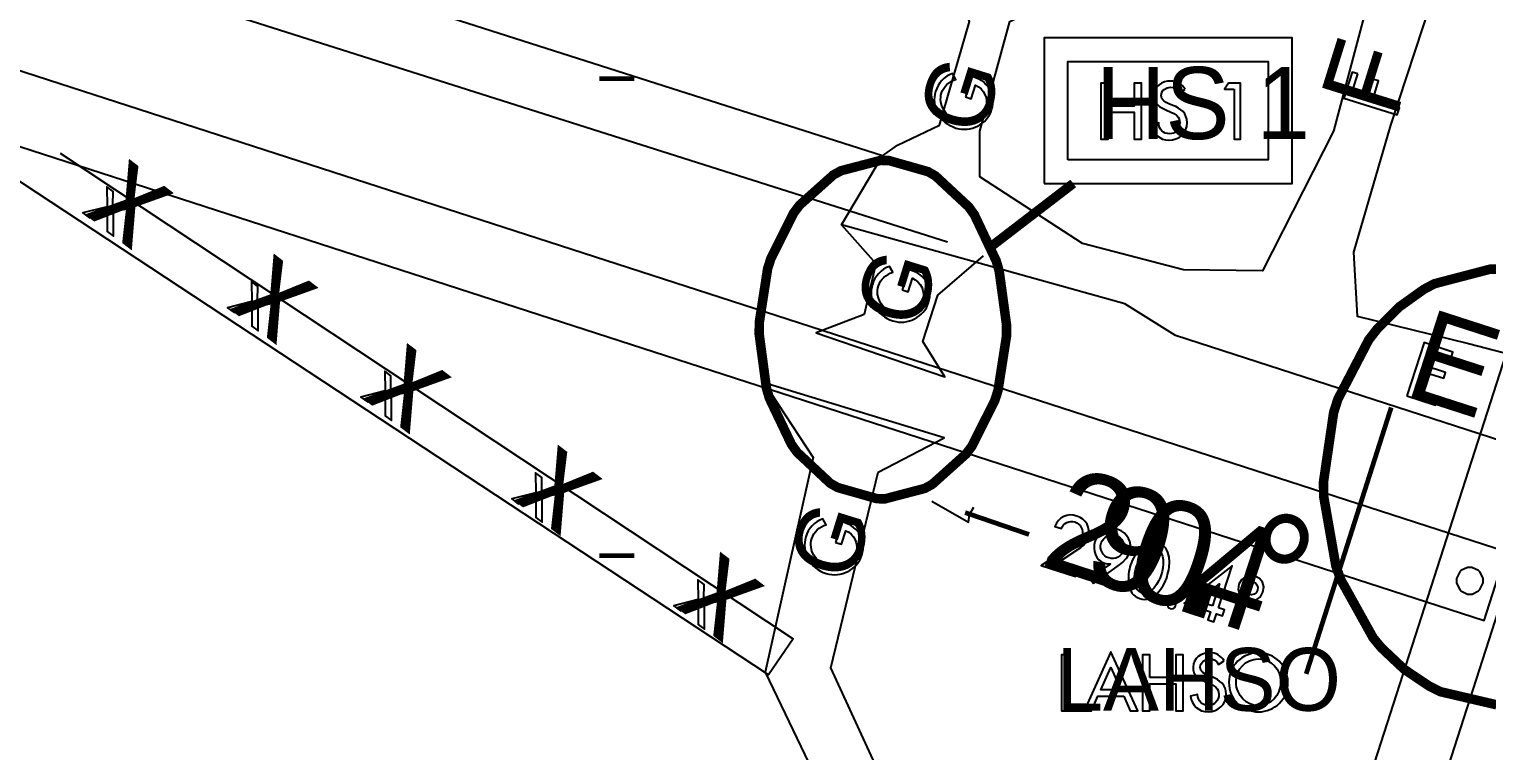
# Model space of a CAD drawing. Extents: x 0.25 to 5.47, y 0.33 to 5.65.
# Drawn here: x 2.484 to 4.146, y 3.494 to 4.317 of the extents above; entities that cross this region are included whole.
import ezdxf

# ---------------------------------------------------------------- set-up
doc = ezdxf.new("R2010")
doc.units = 0
doc.header["$MEASUREMENT"] = 0

msp = doc.modelspace()

# ---------------------------------------------------------------- linework, layer by layer
at = {"color": 0}
for points in [[(3.31044, 1.01557), (4.62819, 5.11083), (4.55013, 5.13487), (3.23236, 1.03944)], [(0.817762, 4.71983), (4.14318, 3.64307), (4.16818, 3.72114), (0.842774, 4.7979)], [(3.55165, 4.24001), (3.55832, 4.2379), (3.56321, 4.25331), (3.56668, 4.25168), (3.56961, 4.24929), (3.5721, 4.24636), (3.57389, 4.24289), (3.57531, 4.23931), (3.57585, 4.23557), (3.57585, 4.23182), (3.57514, 4.22819), (3.57433, 4.22586), (3.57308, 4.22364), (3.57183, 4.22151), (3.57026, 4.21972), (3.56651, 4.21653), (3.56233, 4.21403), (3.55778, 4.21235), (3.5529, 4.21153), (3.54807, 4.21153), (3.54318, 4.21262), (3.54058, 4.21349), (3.53803, 4.21474), (3.53581, 4.2161), (3.53364, 4.21767), (3.52983, 4.22114), (3.52696, 4.22526), (3.52485, 4.22971), (3.52376, 4.2346), (3.52349, 4.23708), (3.5236, 4.23958), (3.52387, 4.24208), (3.52458, 4.24457), (3.52556, 4.24724), (3.52707, 4.24972), (3.52875, 4.25206), (3.53071, 4.25418), (3.53304, 4.25613), (3.53543, 4.25776), (3.53819, 4.25917), (3.54096, 4.26014), (3.53711, 4.26682), (3.53375, 4.2654), (3.53054, 4.26361), (3.52761, 4.26139), (3.52501, 4.2589), (3.52262, 4.25613), (3.52067, 4.25304), (3.51904, 4.24972), (3.51779, 4.24636), (3.51693, 4.24322), (3.51639, 4.23986), (3.51628, 4.23665), (3.51654, 4.23335), (3.51693, 4.23025), (3.5179, 4.22711), (3.51904, 4.22401), (3.5204, 4.22125), (3.52208, 4.21847), (3.52414, 4.21582), (3.52636, 4.21332), (3.52875, 4.2111), (3.53153, 4.20915), (3.53444, 4.20736), (3.53765, 4.20583), (3.54096, 4.20458), (3.54417, 4.20378), (3.54736, 4.20335), (3.55057, 4.20318), (3.5536, 4.20335), (3.55681, 4.20378), (3.55985, 4.20458), (3.56278, 4.20557), (3.56569, 4.20682), (3.56836, 4.20833), (3.57096, 4.21012), (3.57335, 4.21224), (3.57557, 4.21446), (3.57747, 4.21696), (3.57915, 4.21957), (3.58057, 4.2225), (3.58165, 4.22553), (3.58251, 4.22874), (3.58306, 4.23182), (3.58317, 4.23469), (3.58306, 4.23763), (3.58263, 4.24056), (3.58192, 4.24333), (3.58094, 4.24599), (3.57969, 4.24849), (3.57818, 4.25082), (3.57639, 4.25304), (3.57443, 4.25515), (3.57221, 4.25711), (3.56972, 4.25874), (3.56706, 4.26025), (3.56429, 4.2615), (3.56125, 4.26264), (3.55886, 4.26335), (3.55165, 4.24001)], [(3.99918, 4.26639), (3.99251, 4.26844), (3.98318, 4.23861), (4.04406, 4.21957), (4.04656, 4.22749), (4.01611, 4.23693), (4.02262, 4.25836), (4.01594, 4.26042), (4.00933, 4.23915), (3.99235, 4.24447), (3.99918, 4.26639)], [(2.57319, 4.11475), (2.54557, 4.10781), (2.5529, 4.10211), (2.57319, 4.10781), (2.57319, 4.08653), (2.58029, 4.08111), (2.5804, 4.10915), (2.60275, 4.11442), (2.59543, 4.12011), (2.57969, 4.11654), (2.57986, 4.13211), (2.57275, 4.13747), (2.57319, 4.11475)], [(3.4796, 4.02001), (3.48639, 4.0179), (3.49126, 4.03347), (3.49457, 4.03168), (3.49761, 4.02929), (3.5, 4.02636), (3.50196, 4.02306), (3.50319, 4.01932), (3.5039, 4.01557), (3.5039, 4.01183), (3.50319, 4.00819), (3.50222, 4.00586), (3.50108, 4.00364), (3.49972, 4.00168), (3.49821, 3.99972), (3.49457, 3.99653), (3.4904, 3.99403), (3.48583, 3.99235), (3.48096, 3.99154), (3.47613, 3.99164), (3.47125, 3.99262), (3.46858, 3.9936), (3.4661, 3.99474), (3.46376, 3.9961), (3.46164, 3.99761), (3.4579, 4.00108), (3.45503, 4.00526), (3.4529, 4.00971), (3.45167, 4.0146), (3.45156, 4.01708), (3.45167, 4.01958), (3.45193, 4.02208), (3.45264, 4.02458), (3.45361, 4.02735), (3.45503, 4.02983), (3.45682, 4.03207), (3.45876, 4.03429), (3.46099, 4.03614), (3.46349, 4.03776), (3.4661, 4.03917), (3.46892, 4.04015), (3.46511, 4.04682), (3.46164, 4.04542), (3.4585, 4.04362), (3.45557, 4.04139), (3.4529, 4.0389), (3.45068, 4.03614), (3.44862, 4.03304), (3.44694, 4.02983), (3.44569, 4.02636), (3.44488, 4.02322), (3.44444, 4.01986), (3.44428, 4.01665), (3.44444, 4.01346), (3.44499, 4.01025), (3.44586, 4.00711), (3.44694, 4.00418), (3.44846, 4.00125), (3.45014, 3.99849), (3.4521, 3.99582), (3.45432, 3.99349), (3.45682, 3.9911), (3.45958, 3.98915), (3.46251, 3.98736), (3.46571, 3.98583), (3.46903, 3.9846), (3.47222, 3.98389), (3.47542, 3.98335), (3.47846, 3.98318), (3.48167, 3.98335), (3.48486, 3.98389), (3.4879, 3.9846), (3.49083, 3.98557), (3.49376, 3.98693), (3.49636, 3.9885), (3.49903, 3.99029), (3.50142, 3.99224), (3.50347, 3.99457), (3.50553, 3.99696), (3.50722, 3.99972), (3.50863, 4.0025), (3.50971, 4.00553), (3.51058, 4.00874), (3.51112, 4.01183), (3.51124, 4.01486), (3.51112, 4.01779), (3.51069, 4.02056), (3.50999, 4.02333), (3.5089, 4.02599), (3.50765, 4.02849), (3.50612, 4.03082), (3.50444, 4.03304), (3.50239, 4.03515), (3.50017, 4.03711), (3.49778, 4.03874), (3.49511, 4.04025), (3.49224, 4.0415), (3.48931, 4.04264), (3.48693, 4.04346), (3.4796, 4.02001)], [(2.73817, 4.00667), (2.71056, 3.99972), (2.71793, 3.99414), (2.73807, 3.99983), (2.73817, 3.97862), (2.74528, 3.97319), (2.74544, 4.00125), (2.76779, 4.00651), (2.76042, 4.0121), (2.74474, 4.00846), (2.74485, 4.02403), (2.73779, 4.02946), (2.73817, 4.00667)], [(4.05485, 3.89914), (4.08789, 3.88846), (4.09011, 3.89529), (4.065, 3.90349), (4.07264, 3.92708), (4.09706, 3.91917), (4.09918, 3.92583), (4.07471, 3.93375), (4.08029, 3.95057), (4.10542, 3.94249), (4.10747, 3.94917), (4.0746, 3.95985), (4.05485, 3.89914)], [(2.89014, 3.90474), (2.86253, 3.89779), (2.86985, 3.89219), (2.89014, 3.89789), (2.89014, 3.87651), (2.89725, 3.8711), (2.89735, 3.89931), (2.91971, 3.90457), (2.91237, 3.91015), (2.89665, 3.90653), (2.89681, 3.9221), (2.88971, 3.92751), (2.89014, 3.90474)], [(3.06207, 3.78874), (3.03444, 3.78179), (3.04183, 3.7761), (3.06207, 3.78196), (3.06207, 3.76058), (3.06917, 3.75515), (3.06928, 3.78321), (3.09169, 3.78863), (3.08431, 3.79417), (3.06874, 3.79058), (3.06874, 3.8061), (3.06168, 3.81153), (3.06207, 3.78874)], [(3.51335, 3.77903), (3.55539, 3.75499), (3.55637, 3.76406), (3.56142, 3.77208)], [(3.4036, 3.7321), (3.41043, 3.72999), (3.41525, 3.74544), (3.41863, 3.74376), (3.42165, 3.74137), (3.42404, 3.7385), (3.426, 3.73503), (3.42725, 3.73139), (3.4279, 3.72765), (3.4279, 3.7239), (3.42708, 3.72026), (3.42626, 3.71793), (3.42512, 3.71571), (3.42378, 3.7136), (3.42219, 3.71181), (3.41863, 3.70861), (3.41444, 3.70611), (3.40989, 3.70443), (3.405, 3.70361), (3.40013, 3.70361), (3.39529, 3.70469), (3.39264, 3.70557), (3.39014, 3.70682), (3.38781, 3.70817), (3.38569, 3.70975), (3.38194, 3.71322), (3.37901, 3.71733), (3.37679, 3.72179), (3.37571, 3.72667), (3.37554, 3.72917), (3.37554, 3.73167), (3.37597, 3.73415), (3.37668, 3.73665), (3.37765, 3.73931), (3.37901, 3.74181), (3.38069, 3.74414), (3.38276, 3.74625), (3.38499, 3.74821), (3.38747, 3.74983), (3.39014, 3.75125), (3.3929, 3.75222), (3.38917, 3.7589), (3.38569, 3.75749), (3.38249, 3.75569), (3.37956, 3.75347), (3.37696, 3.75097), (3.37457, 3.74821), (3.37261, 3.74511), (3.37099, 3.74181), (3.36974, 3.7385), (3.36888, 3.73529), (3.36849, 3.73193), (3.36833, 3.72874), (3.36849, 3.72542), (3.36903, 3.72239), (3.36985, 3.71918), (3.37099, 3.7161), (3.3725, 3.71332), (3.37418, 3.71056), (3.37608, 3.7079), (3.37831, 3.7054), (3.38086, 3.70318), (3.38363, 3.70122), (3.3865, 3.69943), (3.38971, 3.69792), (3.39307, 3.69667), (3.39611, 3.69586), (3.39931, 3.69542), (3.4025, 3.69526), (3.40571, 3.69542), (3.40875, 3.69586), (3.41194, 3.69667), (3.41488, 3.69764), (3.41764, 3.69889), (3.42042, 3.70042), (3.4229, 3.70221), (3.4254, 3.70432), (3.42751, 3.70654), (3.42947, 3.70904), (3.43126, 3.71164), (3.43261, 3.71457), (3.43375, 3.71767), (3.43457, 3.72081), (3.435, 3.7239), (3.43528, 3.72678), (3.43511, 3.72971), (3.43474, 3.73264), (3.43386, 3.7354), (3.43294, 3.73807), (3.43164, 3.74056), (3.43012, 3.74289), (3.4285, 3.74511), (3.42638, 3.74724), (3.42415, 3.74918), (3.42182, 3.75082), (3.41917, 3.75239), (3.41624, 3.75364), (3.41336, 3.75472), (3.41097, 3.75543), (3.4036, 3.7321)], [(3.65517, 3.70779), (3.68321, 3.72624), (3.68582, 3.72862), (3.68821, 3.73122), (3.69015, 3.73432), (3.69151, 3.73779), (3.69249, 3.74181), (3.69249, 3.74571), (3.69179, 3.74929), (3.69043, 3.75276), (3.68832, 3.75586), (3.68571, 3.75846), (3.68251, 3.76058), (3.67887, 3.7621), (3.67469, 3.76307), (3.67085, 3.76335), (3.66721, 3.76281), (3.6639, 3.7615), (3.66069, 3.75971), (3.65804, 3.75722), (3.65554, 3.75401), (3.6536, 3.75028), (3.66124, 3.74778), (3.66222, 3.75), (3.66374, 3.75196), (3.66558, 3.75347), (3.66749, 3.75472), (3.6696, 3.75553), (3.67193, 3.75597), (3.67432, 3.75597), (3.67665, 3.75543), (3.67887, 3.75444), (3.68083, 3.75293), (3.68251, 3.75125), (3.68386, 3.74918), (3.68474, 3.74696), (3.68528, 3.74457), (3.68528, 3.74208), (3.68474, 3.73958), (3.68321, 3.73665), (3.68099, 3.73415), (3.67833, 3.7321), (3.67567, 3.73025), (3.63818, 3.70583), (3.67708, 3.69319), (3.67914, 3.69987), (3.65517, 3.70779)], [(3.69764, 3.68511), (3.72749, 3.70654), (3.73112, 3.70942), (3.73432, 3.71278), (3.73583, 3.71457), (3.73708, 3.71653), (3.73817, 3.71858), (3.73904, 3.72081), (3.73986, 3.72499), (3.73986, 3.729), (3.73915, 3.73292), (3.73763, 3.73665), (3.7354, 3.74001), (3.73264, 3.74289), (3.72944, 3.74511), (3.72569, 3.74681), (3.72151, 3.74778), (3.71733, 3.74778), (3.71349, 3.74707), (3.70985, 3.74556), (3.70654, 3.74333), (3.70361, 3.74056), (3.70122, 3.73708), (3.69943, 3.73307), (3.69862, 3.72933), (3.69846, 3.72553), (3.69889, 3.72179), (3.69997, 3.71832), (3.70167, 3.715), (3.70404, 3.71224), (3.70692, 3.71001), (3.71039, 3.70833), (3.7136, 3.70763), (3.71669, 3.70763), (3.71679, 3.70736), (3.69363, 3.69125), (3.69764, 3.68511)], [(3.71511, 3.71431), (3.71278, 3.71528), (3.71072, 3.71679), (3.70888, 3.71858), (3.70751, 3.72081), (3.70638, 3.72331), (3.70583, 3.72597), (3.70583, 3.72862), (3.70638, 3.73139), (3.70751, 3.73389), (3.70915, 3.73594), (3.7111, 3.73779), (3.71332, 3.73915), (3.71582, 3.74013), (3.71847, 3.74056), (3.72125, 3.74056), (3.72401, 3.74001), (3.7264, 3.73888), (3.72835, 3.73736), (3.73014, 3.73529), (3.73139, 3.73307), (3.73236, 3.73068), (3.73281, 3.72808), (3.73281, 3.72553), (3.73221, 3.72293), (3.73122, 3.72054), (3.72971, 3.71847), (3.72792, 3.71669), (3.72569, 3.71511), (3.72331, 3.71419), (3.72071, 3.7136), (3.71793, 3.7136), (3.71511, 3.71431)], [(3.75043, 3.66792), (3.75331, 3.66721), (3.75613, 3.6671), (3.75874, 3.66737), (3.76139, 3.66792), (3.76372, 3.66906), (3.76611, 3.67031), (3.76833, 3.67193), (3.7704, 3.67389), (3.77414, 3.67817), (3.77724, 3.68306), (3.7786, 3.68554), (3.77974, 3.68821), (3.78082, 3.69054), (3.78168, 3.69303), (3.78233, 3.69542), (3.78304, 3.69808), (3.78364, 3.70085), (3.78401, 3.70378), (3.78429, 3.70958), (3.7839, 3.71528), (3.78331, 3.71804), (3.78267, 3.72071), (3.78153, 3.72319), (3.78017, 3.72542), (3.77849, 3.72749), (3.77653, 3.72933), (3.77403, 3.73085), (3.77138, 3.73193), (3.76844, 3.73264), (3.76568, 3.73292), (3.76307, 3.73264), (3.76042, 3.73193), (3.75792, 3.73085), (3.75569, 3.72944), (3.75347, 3.72775), (3.75142, 3.72586), (3.74761, 3.72151), (3.74447, 3.71653), (3.74322, 3.71403), (3.74197, 3.71153), (3.741, 3.70904), (3.74013, 3.70654), (3.73931, 3.70415), (3.73876, 3.70156), (3.73817, 3.69874), (3.73779, 3.69596), (3.73753, 3.69015), (3.7379, 3.68446), (3.7385, 3.68164), (3.73931, 3.67914), (3.74029, 3.67665), (3.74164, 3.67432), (3.74333, 3.67236), (3.74544, 3.67057), (3.74778, 3.66906), (3.75043, 3.66792)], [(3.76915, 3.72526), (3.77111, 3.72444), (3.77262, 3.72319), (3.77403, 3.72179), (3.77501, 3.72026), (3.77653, 3.71636), (3.77724, 3.71208), (3.77724, 3.70751), (3.77669, 3.70307), (3.77599, 3.69889), (3.77485, 3.69526), (3.7736, 3.69179), (3.77181, 3.68804), (3.76958, 3.68419), (3.76682, 3.68039), (3.76372, 3.67736), (3.76042, 3.67529), (3.75863, 3.67458), (3.75667, 3.67415), (3.75472, 3.67415), (3.75265, 3.67469), (3.75082, 3.67557), (3.74918, 3.67665), (3.74778, 3.67806), (3.74681, 3.67974), (3.74528, 3.68349), (3.74457, 3.68778), (3.74457, 3.69222), (3.74501, 3.69683), (3.74582, 3.70085), (3.74681, 3.70443), (3.74821, 3.7079), (3.75, 3.71181), (3.75222, 3.71571), (3.75489, 3.71929), (3.75803, 3.7225), (3.76139, 3.72472), (3.76318, 3.72542), (3.76514, 3.72569), (3.76708, 3.72569), (3.76915, 3.72526)], [(3.84011, 3.65733), (3.85585, 3.7054), (3.80111, 3.66265), (3.83111, 3.65278), (3.82818, 3.64388), (3.83501, 3.64165), (3.83789, 3.65056), (3.84483, 3.64833), (3.84706, 3.65517), (3.84011, 3.65733)], [(3.88167, 3.69363), (3.87582, 3.69444), (3.87071, 3.69293), (3.86637, 3.68946), (3.86361, 3.68431), (3.86279, 3.6785), (3.86415, 3.67318), (3.86762, 3.66906), (3.87278, 3.66624), (3.87875, 3.66542), (3.884, 3.66683), (3.88818, 3.67014), (3.89094, 3.6754), (3.89182, 3.68126), (3.8904, 3.68653), (3.88693, 3.69081), (3.88167, 3.69363)], [(3.24707, 3.66683), (3.21946, 3.65989), (3.22678, 3.65419), (3.24707, 3.65989), (3.24707, 3.63861), (3.25418, 3.63319), (3.25429, 3.66124), (3.27669, 3.6665), (3.26932, 3.67219), (3.25364, 3.66862), (3.25375, 3.68419), (3.24669, 3.68956), (3.24707, 3.66683)], [(3.83333, 3.65956), (3.81614, 3.66515), (3.84136, 3.68474), (3.84153, 3.68474), (3.83333, 3.65956)], [(3.87483, 3.67264), (3.87224, 3.67404), (3.87044, 3.67638), (3.86957, 3.67914), (3.86985, 3.68224), (3.87136, 3.68485), (3.87392, 3.68679), (3.87668, 3.68767), (3.87956, 3.68733), (3.88238, 3.68582), (3.88417, 3.68349), (3.88499, 3.68056), (3.88471, 3.67751), (3.88319, 3.67469), (3.88086, 3.6729), (3.87793, 3.67219), (3.87483, 3.67264)], [(3.78836, 3.66558), (3.78651, 3.66569), (3.78472, 3.66525), (3.78331, 3.66417), (3.78233, 3.66249), (3.78222, 3.66069), (3.78267, 3.6589), (3.78375, 3.6575), (3.78543, 3.65653), (3.78722, 3.65642), (3.78901, 3.65679), (3.79042, 3.65793), (3.79139, 3.65956), (3.7915, 3.6614), (3.79112, 3.66319), (3.78999, 3.66461), (3.78836, 3.66558)], [(3.73236, 3.55664), (3.73975, 3.54015), (3.74832, 3.54015), (3.71767, 3.60721), (3.68696, 3.54015), (3.69553, 3.54015), (3.7029, 3.55664), (3.73236, 3.55664)], [(3.6696, 3.60389), (3.66124, 3.60389), (3.66124, 3.54015), (3.68901, 3.54015), (3.68901, 3.54719), (3.6696, 3.54719), (3.6696, 3.60389)], [(3.7621, 3.5779), (3.7621, 3.60389), (3.75375, 3.60389), (3.75375, 3.54015), (3.7621, 3.54015), (3.7621, 3.57086), (3.7915, 3.57086), (3.7915, 3.54015), (3.79986, 3.54015), (3.79986, 3.60389), (3.7915, 3.60389), (3.7915, 3.5779), (3.7621, 3.5779)], [(3.84694, 3.59694), (3.84543, 3.59901), (3.84375, 3.60086), (3.84196, 3.60249), (3.83985, 3.60389), (3.83762, 3.60487), (3.83529, 3.60568), (3.8329, 3.60612), (3.83029, 3.60622), (3.82667, 3.60596), (3.82319, 3.60514), (3.81999, 3.60389), (3.81706, 3.60194), (3.81472, 3.59961), (3.81278, 3.59679), (3.81168, 3.59358), (3.81125, 3.58985), (3.81153, 3.58664), (3.81233, 3.58388), (3.81375, 3.58138), (3.81554, 3.57932), (3.81765, 3.57747), (3.81999, 3.57585), (3.82264, 3.57443), (3.82542, 3.57319), (3.82969, 3.57124), (3.83376, 3.56928), (3.83735, 3.56679), (3.83876, 3.56526), (3.83974, 3.56332), (3.84044, 3.56125), (3.84071, 3.55875), (3.84056, 3.55626), (3.83985, 3.55387), (3.83876, 3.55165), (3.83735, 3.54986), (3.83572, 3.54818), (3.83376, 3.5471), (3.83154, 3.54622), (3.82904, 3.54596), (3.82656, 3.54622), (3.82417, 3.54693), (3.8221, 3.54807), (3.82015, 3.54943), (3.81863, 3.55138), (3.81749, 3.5535), (3.81679, 3.55583), (3.81651, 3.55849), (3.80832, 3.55664), (3.80919, 3.5529), (3.81054, 3.54943), (3.8125, 3.54639), (3.815, 3.54389), (3.81776, 3.54183), (3.82096, 3.54015), (3.8246, 3.53928), (3.82835, 3.5389), (3.83251, 3.53928), (3.83637, 3.54025), (3.83985, 3.5421), (3.84293, 3.54443), (3.84543, 3.54719), (3.84739, 3.55067), (3.84864, 3.55458), (3.84901, 3.55875), (3.84864, 3.56267), (3.84776, 3.56597), (3.84625, 3.5689), (3.84429, 3.5714), (3.84196, 3.57362), (3.83919, 3.57557), (3.8361, 3.5771), (3.8329, 3.57861), (3.82835, 3.5804), (3.82531, 3.58182), (3.82237, 3.58376), (3.82124, 3.58501), (3.82026, 3.58637), (3.81972, 3.58806), (3.81944, 3.58985), (3.81972, 3.59196), (3.82042, 3.59375), (3.8215, 3.59526), (3.82292, 3.59668), (3.82622, 3.59847), (3.83014, 3.59918), (3.83333, 3.59874), (3.8361, 3.59765), (3.83832, 3.59571), (3.84028, 3.59293), (3.84694, 3.59694)], [(3.88585, 3.60622), (3.88238, 3.60612), (3.87918, 3.60558), (3.87597, 3.60471), (3.87294, 3.60362), (3.86985, 3.60221), (3.86708, 3.60053), (3.86458, 3.59864), (3.86208, 3.59651), (3.86003, 3.59403), (3.85792, 3.59153), (3.85622, 3.58876), (3.85487, 3.58583), (3.85374, 3.58263), (3.85275, 3.57943), (3.85238, 3.57611), (3.85211, 3.57264), (3.85238, 3.56901), (3.85275, 3.56554), (3.85362, 3.56222), (3.85487, 3.55903), (3.85622, 3.5561), (3.85792, 3.55333), (3.85986, 3.55083), (3.86208, 3.54844), (3.86442, 3.54622), (3.86708, 3.54443), (3.86985, 3.54275), (3.87278, 3.54139), (3.87582, 3.54025), (3.87901, 3.53961), (3.88238, 3.53901), (3.88585, 3.5389), (3.88917, 3.53901), (3.89253, 3.53961), (3.89567, 3.54025), (3.89887, 3.54139), (3.90181, 3.54275), (3.90457, 3.54443), (3.90707, 3.54622), (3.90956, 3.54844), (3.91168, 3.55083), (3.91363, 3.55333), (3.91542, 3.5561), (3.91683, 3.55903), (3.91792, 3.56222), (3.91872, 3.56554), (3.91932, 3.56901), (3.91943, 3.57264), (3.91932, 3.57611), (3.91872, 3.57943), (3.91792, 3.58263), (3.91683, 3.58583), (3.91525, 3.58876), (3.91363, 3.59153), (3.91168, 3.59403), (3.90944, 3.59651), (3.90707, 3.59864), (3.90446, 3.60053), (3.90169, 3.60221), (3.89876, 3.60362), (3.89567, 3.60471), (3.89253, 3.60558), (3.88917, 3.60612), (3.88585, 3.60622)], [(3.88585, 3.54596), (3.88319, 3.54611), (3.88069, 3.54656), (3.87831, 3.54719), (3.87597, 3.54807), (3.87169, 3.5504), (3.86789, 3.5536), (3.86486, 3.55761), (3.86253, 3.56207), (3.86154, 3.56456), (3.86094, 3.56706), (3.86057, 3.56988), (3.8604, 3.57264), (3.86057, 3.57531), (3.86083, 3.5779), (3.86154, 3.5804), (3.86219, 3.58279), (3.86442, 3.58735), (3.86751, 3.59125), (3.87125, 3.59457), (3.87554, 3.59706), (3.87793, 3.59793), (3.88043, 3.59864), (3.88303, 3.59901), (3.88585, 3.59918), (3.88861, 3.59901), (3.89128, 3.59864), (3.89378, 3.59793), (3.89611, 3.59706), (3.90039, 3.59457), (3.90419, 3.59125), (3.90707, 3.58735), (3.90929, 3.58279), (3.91015, 3.5804), (3.91069, 3.5779), (3.91114, 3.57531), (3.91124, 3.57264), (3.91114, 3.56988), (3.91069, 3.56706), (3.91, 3.56456), (3.90918, 3.56207), (3.90679, 3.55761), (3.9036, 3.5536), (3.89985, 3.5504), (3.89556, 3.54807), (3.89318, 3.54719), (3.89085, 3.54656), (3.88835, 3.54611), (3.88585, 3.54596)], [(3.729, 3.56375), (3.70611, 3.56375), (3.71767, 3.58957), (3.729, 3.56375)]]:
    msp.add_lwpolyline(points, dxfattribs=at)
at = {"color": 254}
for points in [[(3.45736, 4.17307), (0.923774, 4.98182), (0.904731, 4.9089), (3.53142, 4.07497)], [(4.17725, 3.84304), (3.79139, 3.96804), (3.73335, 4.00401), (3.41043, 4.09403), (3.45736, 4.17307), (3.47428, 4.185), (3.52235, 4.20806), (3.55637, 4.32596), (3.39442, 4.66889), (3.50836, 4.72097), (3.51736, 4.70692), (3.54639, 4.71892), (3.55431, 4.70486), (3.56928, 4.71289), (3.66336, 4.53694), (3.71832, 4.56489), (3.63525, 4.7379), (3.68733, 4.76888), (3.67031, 4.80083), (3.78836, 4.85487), (3.91336, 4.57194), (4.05528, 4.5479), (4.07124, 4.57487), (4.17432, 4.82194)], [(4.17529, 4.41), (4.12722, 4.41499), (4.08225, 4.34793), (4.03624, 4.20806), (3.99431, 4.06304), (3.99832, 3.99001), (4.12528, 3.95904), (4.19428, 3.94097)], [(2.51958, 4.176), (3.35542, 3.62207), (3.32736, 3.58111), (2.32861, 4.23904)], [(3.41043, 4.09403), (3.44943, 4.05003), (3.43642, 3.99208), (3.3814, 3.97097), (3.52832, 3.92096), (3.50331, 3.96099), (3.5204, 4.01406), (3.57237, 4.05903)], [(3.2564, 1.10151), (3.07346, 1.16846), (3.65429, 3.03222), (3.39833, 3.58903), (3.45236, 3.81207), (3.52735, 3.85113), (3.32237, 3.91401), (3.37831, 3.82904), (3.32335, 3.58404), (3.58138, 3.04611), (2.98942, 1.12554), (3.23236, 1.03944), (3.2564, 1.10151)]]:
    msp.add_lwpolyline(points, dxfattribs=at)
at = {"color": 7}
for points in [[(3.94526, 4.50196), (4.02225, 4.45389), (4.03028, 4.4229), (3.97125, 4.20096), (3.89031, 4.04194), (3.80029, 4.04308), (3.68528, 4.07308), (3.56836, 4.14903), (3.56836, 4.20096), (3.60238, 4.32596), (3.94526, 4.50196)], [(4.14193, 3.68847), (4.14193, 3.69119), (4.13818, 3.69851), (4.13747, 3.69917), (4.13678, 3.69993), (4.12929, 3.70361), (4.12679, 3.70361), (4.12408, 3.70361), (4.11669, 3.69993), (4.116, 3.69917), (4.11529, 3.69851), (4.11154, 3.69103), (4.11154, 3.68847), (4.11154, 3.68576), (4.11529, 3.67839), (4.116, 3.67763), (4.11669, 3.67697), (4.12424, 3.67318), (4.12679, 3.67318), (4.12944, 3.67318), (4.13678, 3.67697), (4.13747, 3.67763), (4.13818, 3.67839), (4.14193, 3.68599), (4.14193, 3.68847)]]:
    msp.add_lwpolyline(points, dxfattribs=at)
at = {"color": 44}
for points in [[(3.64139, 4.14139), (3.92415, 4.14139), (3.92415, 4.30751), (3.64139, 4.30751), (3.64139, 4.14139)], [(3.66835, 4.16835), (3.66835, 4.28043), (3.89708, 4.28043), (3.89708, 4.16835), (3.66835, 4.16835)], [(3.71446, 4.22971), (3.71446, 4.25586), (3.70628, 4.25586), (3.70628, 4.19194), (3.71446, 4.19194), (3.71446, 4.22265), (3.74403, 4.22265), (3.74403, 4.19194), (3.75239, 4.19194), (3.75239, 4.25586), (3.74403, 4.25586), (3.74403, 4.22971), (3.71446, 4.22971)], [(3.80236, 4.24875), (3.80083, 4.25097), (3.79915, 4.25276), (3.79736, 4.25444), (3.79531, 4.25569), (3.79318, 4.25678), (3.79085, 4.25749), (3.78836, 4.25792), (3.78569, 4.25819), (3.78207, 4.25792), (3.7786, 4.25711), (3.77539, 4.25569), (3.77262, 4.2539), (3.77013, 4.25151), (3.76833, 4.24875), (3.76708, 4.24544), (3.76665, 4.24164), (3.76693, 4.2385), (3.76779, 4.23568), (3.76915, 4.23335), (3.771, 4.23112), (3.77306, 4.22933), (3.77556, 4.22775), (3.77806, 4.2264), (3.78082, 4.22515), (3.78526, 4.22319), (3.78928, 4.22125), (3.79275, 4.21875), (3.79417, 4.21707), (3.79531, 4.21528), (3.79596, 4.21322), (3.79622, 4.21072), (3.79596, 4.20817), (3.79531, 4.20583), (3.79432, 4.20361), (3.79292, 4.20167), (3.79112, 4.20014), (3.78917, 4.19889), (3.78694, 4.19819), (3.78444, 4.19792), (3.78196, 4.19819), (3.77957, 4.19874), (3.7775, 4.19987), (3.77572, 4.20139), (3.77414, 4.20318), (3.77289, 4.2054), (3.77225, 4.20779), (3.77208, 4.21039), (3.76372, 4.20861), (3.7646, 4.20486), (3.76594, 4.20139), (3.7679, 4.19835), (3.7704, 4.19569), (3.77322, 4.19363), (3.77653, 4.19206), (3.78, 4.19114), (3.78375, 4.19081), (3.78792, 4.19114), (3.79183, 4.19222), (3.79531, 4.1939), (3.79833, 4.19624), (3.801, 4.19917), (3.80279, 4.20247), (3.80404, 4.20638), (3.80447, 4.21072), (3.80414, 4.21457), (3.80317, 4.21793), (3.80181, 4.22081), (3.79986, 4.22331), (3.79736, 4.22553), (3.79471, 4.22738), (3.79167, 4.229), (3.78836, 4.23042), (3.78375, 4.23236), (3.78071, 4.23372), (3.77794, 4.23568), (3.77669, 4.23693), (3.77572, 4.23833), (3.77512, 4.23986), (3.77485, 4.24164), (3.77512, 4.24376), (3.77582, 4.24556), (3.77696, 4.24724), (3.77832, 4.24858), (3.78179, 4.25043), (3.78554, 4.25108), (3.7889, 4.25071), (3.7915, 4.24946), (3.79389, 4.2475), (3.79568, 4.24485), (3.80236, 4.24875)], [(3.85818, 4.24875), (3.85818, 4.19194), (3.86529, 4.19194), (3.86529, 4.25586), (3.85151, 4.25586), (3.84706, 4.24875), (3.85818, 4.24875)]]:
    msp.add_lwpolyline(points, dxfattribs=at)
at = {"color": 0}
for points in [[(3.13444, 4.26096, 0.005417, 0.005417, 0), (3.17443, 4.26096, 0.005417, 0.005417, 0)], [(4.03722, 3.88596, 0.005417, 0.005417, 0), (3.94026, 3.58208, 0.005417, 0.005417, 0)], [(3.62429, 3.7411, 0.005417, 0.005417, 0), (3.55138, 3.76611, 0.005417, 0.005417, 0)], [(3.13444, 3.71707, 0.005417, 0.005417, 0), (3.17443, 3.71707, 0.005417, 0.005417, 0)]]:
    msp.add_lwpolyline(points, format="xyseb", dxfattribs=at)
at = {"color": 44}
for points in [[(3.31668, 3.97624, 0.010833, 0.010833, 0), (3.31657, 3.96989, 0.010833, 0.010833, 0), (3.32482, 3.90815, 0.010833, 0.010833, 0), (3.32656, 3.90224, 0.010833, 0.010833, 0), (3.32829, 3.89638, 0.010833, 0.010833, 0), (3.35331, 3.84397, 0.010833, 0.010833, 0), (3.35656, 3.83946, 0.010833, 0.010833, 0), (3.35975, 3.83496, 0.010833, 0.010833, 0), (3.39751, 3.79958, 0.010833, 0.010833, 0), (3.40181, 3.7971, 0.010833, 0.010833, 0), (3.40603, 3.79465, 0.010833, 0.010833, 0), (3.4509, 3.7819, 0.010833, 0.010833, 0), (3.45557, 3.78179, 0.010833, 0.010833, 0), (3.46018, 3.78179, 0.010833, 0.010833, 0), (3.50537, 3.79362, 0.010833, 0.010833, 0), (3.50971, 3.79596, 0.010833, 0.010833, 0), (3.514, 3.79839, 0.010833, 0.010833, 0), (3.55251, 3.83296, 0.010833, 0.010833, 0), (3.55583, 3.83735, 0.010833, 0.010833, 0), (3.55914, 3.84179, 0.010833, 0.010833, 0), (3.58524, 3.89378, 0.010833, 0.010833, 0), (3.58708, 3.89958, 0.010833, 0.010833, 0), (3.58892, 3.90543, 0.010833, 0.010833, 0), (3.59853, 3.96696, 0.010833, 0.010833, 0), (3.59864, 3.97331, 0.010833, 0.010833, 0), (3.59868, 3.97965, 0.010833, 0.010833, 0), (3.59028, 4.04135, 0.010833, 0.010833, 0), (3.5886, 4.04719, 0.010833, 0.010833, 0), (3.58686, 4.05311, 0.010833, 0.010833, 0), (3.56196, 4.10563, 0.010833, 0.010833, 0), (3.55875, 4.11014, 0.010833, 0.010833, 0), (3.5555, 4.11469, 0.010833, 0.010833, 0), (3.51768, 4.1499, 0.010833, 0.010833, 0), (3.51346, 4.15235, 0.010833, 0.010833, 0), (3.50917, 4.15483, 0.010833, 0.010833, 0), (3.46419, 4.16764, 0.010833, 0.010833, 0), (3.45958, 4.16764, 0.010833, 0.010833, 0), (3.45497, 4.16769, 0.010833, 0.010833, 0), (3.40978, 4.15587, 0.010833, 0.010833, 0), (3.40554, 4.15349, 0.010833, 0.010833, 0), (3.40121, 4.15115, 0.010833, 0.010833, 0), (3.36262, 4.11664, 0.010833, 0.010833, 0), (3.35932, 4.11219, 0.010833, 0.010833, 0), (3.35596, 4.10781, 0.010833, 0.010833, 0), (3.32986, 4.05572, 0.010833, 0.010833, 0), (3.32807, 4.04986, 0.010833, 0.010833, 0), (3.32622, 4.04406, 0.010833, 0.010833, 0), (3.31668, 3.98258, 0.010833, 0.010833, 0), (3.31668, 3.97624, 0.010833, 0.010833, 0)], [(3.58094, 4.06944, 0.010833, 0.010833, 0), (3.67469, 4.14139, 0.010833, 0.010833, 0)], [(4.15668, 4.04372, 0.010833, 0.010833, 0), (4.15012, 4.04368, 0.010833, 0.010833, 0), (4.08632, 4.02701, 0.010833, 0.010833, 0), (4.08029, 4.02376, 0.010833, 0.010833, 0), (4.07428, 4.02056, 0.010833, 0.010833, 0), (4.04606, 4.00038, 0.010833, 0.010833, 0), (4.02078, 3.97488, 0.010833, 0.010833, 0), (4.01628, 3.96903, 0.010833, 0.010833, 0), (4.01167, 3.96322, 0.010833, 0.010833, 0), (3.9764, 3.8954, 0.010833, 0.010833, 0), (3.97401, 3.88781, 0.010833, 0.010833, 0), (3.97157, 3.88026, 0.010833, 0.010833, 0), (3.95996, 3.80067, 0.010833, 0.010833, 0), (3.96012, 3.79249, 0.010833, 0.010833, 0)], [(3.96012, 3.79249, 0.010833, 0.010833, 0), (3.96024, 3.78435, 0.010833, 0.010833, 0), (3.97412, 3.70518, 0.010833, 0.010833, 0), (3.97678, 3.69764, 0.010833, 0.010833, 0), (3.97939, 3.69015, 0.010833, 0.010833, 0), (4.01654, 3.62337, 0.010833, 0.010833, 0), (4.02126, 3.61762, 0.010833, 0.010833, 0), (4.02599, 3.61193, 0.010833, 0.010833, 0), (4.05214, 3.58724, 0.010833, 0.010833, 0), (4.08094, 3.56793, 0.010833, 0.010833, 0), (4.08708, 3.56489, 0.010833, 0.010833, 0), (4.09315, 3.56185, 0.010833, 0.010833, 0), (4.15733, 3.54688, 0.010833, 0.010833, 0)]]:
    msp.add_lwpolyline(points, format="xyseb", dxfattribs=at)

# ---------------------------------------------------------------- texts
at = {"color": 0}
for s, height, rotation, p in [('F', 0.090935, 72.6954, (4.04228, 4.21399)), ('G', 0.077498, 72.6953, (3.57036, 4.19299)), ('x', 0.10544, 322.534, (2.54653, 4.107)), ('x', 0.10544, 322.534, (2.7115, 3.99901)), ('G', 0.077498, 72.6953, (3.49837, 3.97303)), ('E', 0.104049, 342.072, (4.04928, 3.90104)), ('x', 0.10544, 322.534, (2.86347, 3.89704)), ('x', 0.10544, 322.534, (3.03544, 3.78106)), ('2', 0.119868, 341.936, (3.63435, 3.70707)), ('9', 0.119868, 341.936, (3.68107, 3.69185)), ('0', 0.119868, 341.936, (3.72779, 3.67663)), ('G', 0.077498, 72.6953, (3.42237, 3.68507)), ('°', 0.141711, 341.935, (3.84467, 3.63847)), ('4', 0.119868, 341.936, (3.79793, 3.65372)), ('x', 0.10544, 322.534, (3.22042, 3.65907)), ('.', 0.207243, 341.936, (3.77456, 3.66133))]:
    msp.add_text(s, height=height, rotation=rotation, dxfattribs=at).set_placement(p)
at = {"color": 44}
msp.add_text('HS 1', height=0.0822074, dxfattribs=at).set_placement((3.70033, 4.19199))
at = {"color": 0}
msp.add_text('LAHSO', height=0.0715887, dxfattribs=at).set_placement((3.65535, 3.5401))

doc.saveas('drawing.dxf')
